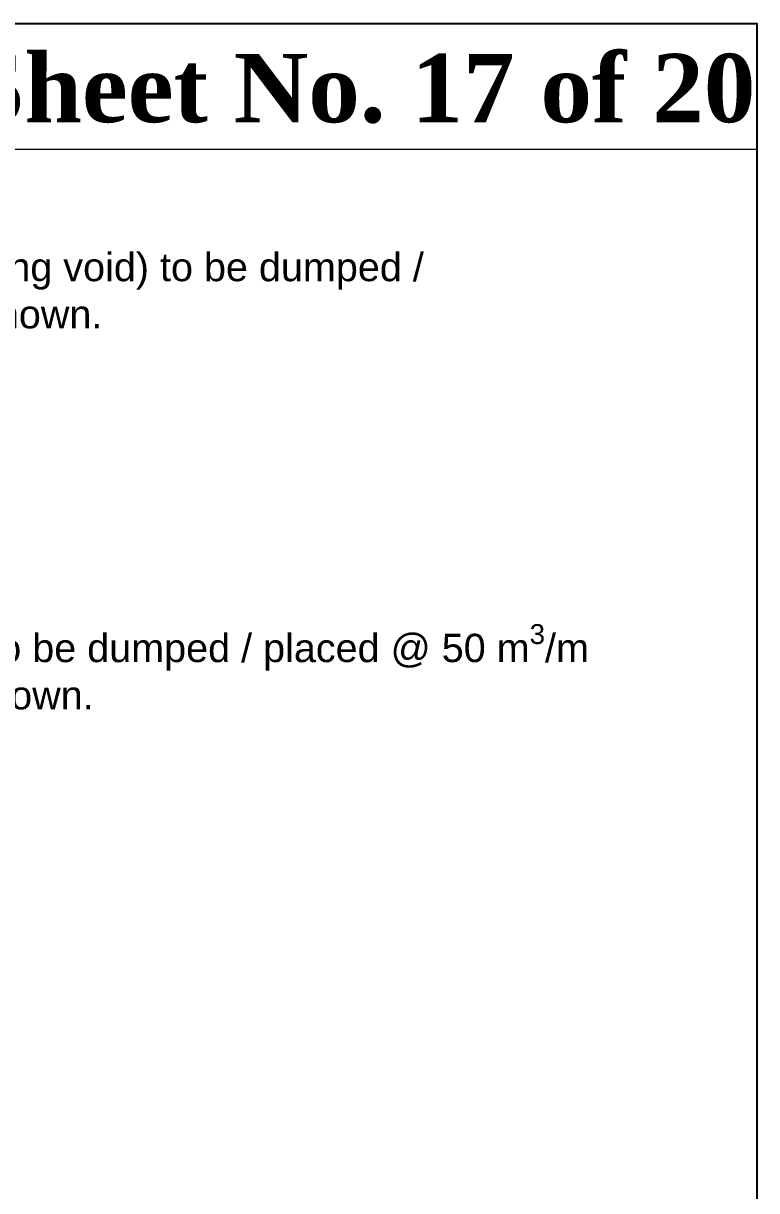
# Model space of a CAD drawing. Header units: inches. Extents: x -8940 to 26362, y -28010 to 990.
# Drawn here: x 4211.18 to 4239.37, y -21350.05 to -21305.19 of the extents above; entities that cross this region are included whole.
import ezdxf

# ---------------------------------------------------------------- set-up
doc = ezdxf.new("R2010")
doc.units = ezdxf.units.IN
doc.header["$MEASUREMENT"] = 0
doc.layers.add('LINE', color=7, linetype='Continuous')
doc.styles.get("Standard").update_dxf_attribs({"font": 'arial.ttf'})

msp = doc.modelspace()

# ---------------------------------------------------------------- linework, layer by layer
at = {"layer": 'LINE', "color": 7, "lineweight": -2, "ltscale": 0.5}
msp.add_lwpolyline([(4048.862227, -21439.912039), (4048.862227, -21305.192796), (4239.374287, -21305.192796), (4239.374287, -21439.912039), (4048.862227, -21439.912039)], close=True, dxfattribs=at)
at = {"layer": 'LINE', "color": 7, "lineweight": 20, "ltscale": 0.5}
msp.add_lwpolyline([(4239.374287, -21305.192796), (4207.998245, -21305.192796), (4207.998245, -21310.021058), (4239.374287, -21310.021058)], close=True, dxfattribs=at)

# ---------------------------------------------------------------- texts
at = {"layer": 'LINE', "color": 7, "lineweight": 20, "ltscale": 0.5, "attachment_point": 1}
for s, insert, char_height, width in [('{\\fTimes New Roman|b1|i0|c0|p18;Sheet No. 17 of 20 }', (4209.019773, -21306.365276), 2.6269772, 32.47524005), ('\\A1;Assorted C.C Blocks  @ 47 {\\C0;m\\H0.7x;\\S3^ ;\\H1.429x;/m}  (excluding void) to be dumped / placed from B1 to C1 over Geo Bags as shown.\\P500 x 500 x 500 --------- 60 %\\P400 x 400 x 400 --------- 40 %', (4182.107446, -21313.641481), 1.088423855, 46.35266503), ('\\A1;250 kg  Geo Bags to be dumped / placed @ 50 {\\C0;m\\H0.7x;\\S3^ ;\\H1.429x;/m}  \\Pfrom B1 to C1 as shown. ', (4197.239468, -21328.278548), 1.08842386, 44.46503777)]:
    msp.add_mtext(s, dxfattribs=dict(at, insert=insert, char_height=char_height, width=width))

doc.saveas('drawing.dxf')
